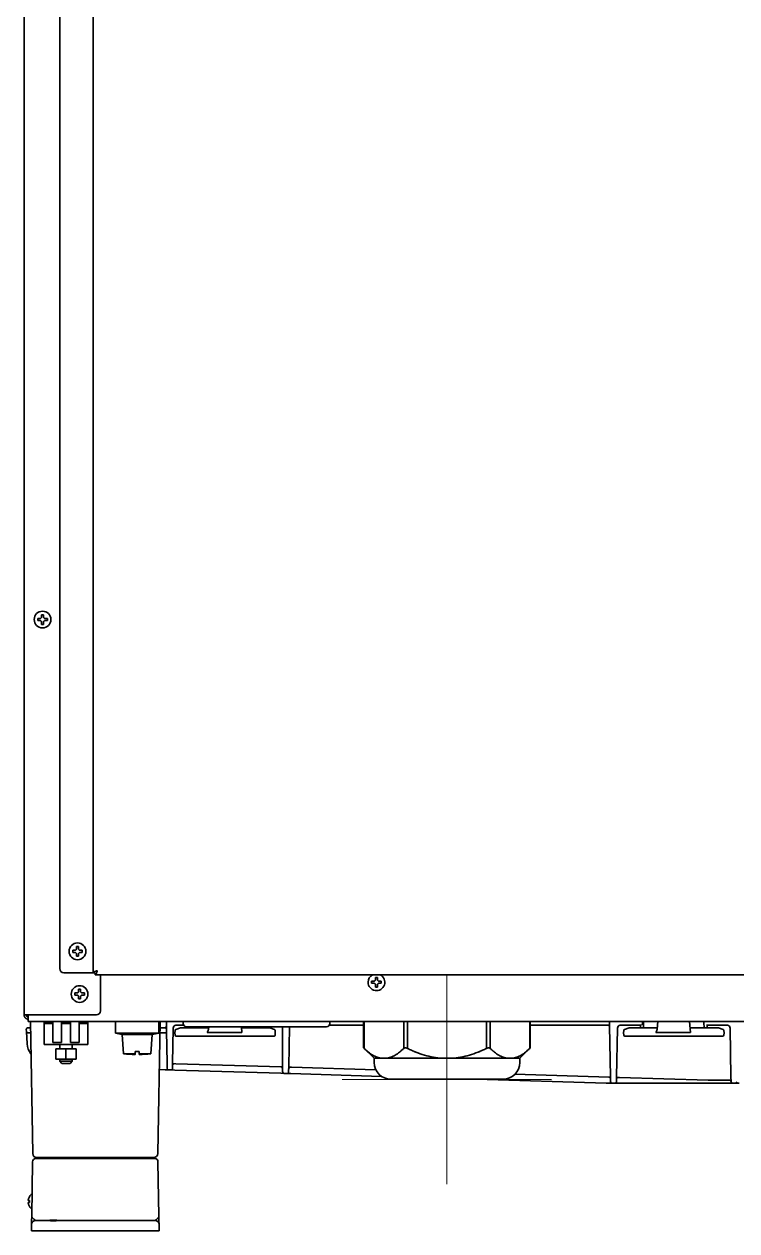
# Model space of a CAD drawing. Extents: x 5997 to 10491, y -672 to 3708.
# Drawn here: x 5999 to 6339, y 1271 to 1847 of the extents above; entities that cross this region are included whole.
import ezdxf

# ---------------------------------------------------------------- set-up
doc = ezdxf.new("R2010")
doc.units = 0
doc.header["$LTSCALE"] = 5
doc.layers.get('0').update_dxf_attribs({"linetype": 'CONTINUOUS', "lineweight": 0})
doc.layers.add('1', color=7, linetype='CONTINUOUS', true_color=0xffffff)

msp = doc.modelspace()

# ---------------------------------------------------------------- linework, layer by layer
at = {"color": 1}
for p, q in [((6200.57, 1393.16), (6200.57, 1293.16)), ((6150.57, 1343.16), (6250.57, 1343.16))]:
    msp.add_line(p, q, dxfattribs=at)
at = {"layer": '1', "color": 7, "linetype": 'Continuous', "lineweight": 35}
for p, q in [((5998.57, 1373.93), (5998.57, 2393.36)), ((6031.57, 2389.44), (6031.57, 1394.13)), ((6015.57, 1396.13), (6015.57, 2384.83)), ((6005.07, 1562.78), (6005.07, 1563.28)), ((6005.07, 1562.28), (6005.07, 1562.78)), ((6009.67, 1563.28), (6009.67, 1562.78)), ((6009.67, 1562.78), (6009.67, 1562.28)), ((6021.77, 1404.33), (6021.77, 1404.83)), ((6021.77, 1403.83), (6021.77, 1404.33)), ((6026.37, 1404.83), (6026.37, 1404.33)), ((6026.37, 1404.33), (6026.37, 1403.83)), ((6030.57, 1394.13), (6017.57, 1394.13)), ((6030.57, 1394.13), (6031.57, 1394.13)), ((6031.57, 1394.13), (6032.57, 1394.13)), ((6032.57, 1393.13), (6032.57, 1394.13)), ((6032.57, 1393.13), (6824.57, 1393.13)), ((6035.07, 1375.93), (6035.07, 1393.13)), ((6164.57, 1389.58), (6164.57, 1390.08)), ((6164.57, 1389.08), (6164.57, 1389.58)), ((6169.17, 1390.08), (6169.17, 1389.58)), ((6169.17, 1389.58), (6169.17, 1389.08)), ((6022.77, 1383.93), (6022.77, 1384.43)), ((6022.77, 1383.43), (6022.77, 1383.93)), ((6027.37, 1384.43), (6027.37, 1383.93)), ((6027.37, 1383.93), (6027.37, 1383.43)), ((5998.57, 1373.93), (6000.57, 1373.93)), ((6000.57, 1373.93), (6033.07, 1373.93)), ((6000.57, 1373.93), (6000.57, 1372.83)), ((6000.57, 1372.83), (6000.57, 1370.83)), ((5999.61, 1367.04), (5999.67, 1366.04)), ((5999.97, 1360.15), (5999.67, 1366.04)), ((6001.63, 1367.83), (6000.36, 1367.83)), ((6000.57, 1370.83), (6578.07, 1370.83)), ((6002.67, 1307.79), (6001.57, 1370.83)), ((6008.07, 1370.63), (6008.07, 1370.83)), ((6008.07, 1369.83), (6008.07, 1370.63)), ((6008.07, 1370.63), (6012.27, 1370.63)), ((6008.07, 1365.33), (6008.07, 1369.83)), ((6012.27, 1369.83), (6008.07, 1369.83)), ((6012.27, 1370.63), (6012.27, 1369.83)), ((6012.27, 1365.33), (6012.27, 1369.83)), ((6016.47, 1369.83), (6016.47, 1370.63)), ((6016.47, 1370.63), (6020.67, 1370.63)), ((6020.67, 1369.83), (6016.47, 1369.83)), ((6016.47, 1369.83), (6016.47, 1365.33)), ((6020.67, 1370.63), (6020.67, 1369.83)), ((6020.67, 1365.33), (6020.67, 1369.83)), ((6024.87, 1370.63), (6029.07, 1370.63)), ((6024.87, 1369.83), (6024.87, 1370.63)), ((6029.07, 1369.83), (6024.87, 1369.83)), ((6024.87, 1369.83), (6024.87, 1365.33)), ((6029.07, 1370.83), (6029.07, 1370.63)), ((6029.07, 1370.63), (6029.07, 1369.83)), ((6029.07, 1369.83), (6029.07, 1365.33)), ((6042.24, 1370.83), (6042.24, 1365.23)), ((6062.47, 1307.79), (6063.57, 1370.83)), ((6062.9, 1365.23), (6062.9, 1370.83)), ((6065.86, 1367.83), (6063.52, 1367.83)), ((6066.61, 1368.72), (6066.57, 1366.33)), ((6066.57, 1366.32), (6066.57, 1366.33)), ((6066.84, 1350.88), (6066.57, 1366.32)), ((6066.61, 1368.72), (6066.65, 1370.83)), ((6069.81, 1367.6), (6069.51, 1350.84)), ((6070.57, 1365.33), (6070.68, 1366.54)), ((6073.26, 1367.72), (6071.02, 1366.97)), ((6074.63, 1369.08), (6071.31, 1369.08)), ((6073.9, 1367.83), (6078.57, 1367.83)), ((6074.57, 1370.83), (6074.61, 1369.77)), ((6079.57, 1368.33), (6076.11, 1368.33)), ((6078.57, 1367.83), (6086.26, 1367.83)), ((6139.57, 1368.33), (6079.57, 1368.33)), ((6080.09, 1368.31), (6080.09, 1368.33)), ((6086.77, 1368.33), (6086.67, 1367.23)), ((6102.62, 1365.61), (6102.38, 1368.33)), ((6102.42, 1367.83), (6110.57, 1367.83)), ((6105.07, 1367.83), (6105.07, 1368.33)), ((6109.06, 1368.33), (6109.07, 1367.83)), ((6110.52, 1367.83), (6110.51, 1368.33)), ((6110.57, 1367.83), (6115.25, 1367.83)), ((6118.13, 1366.97), (6115.88, 1367.72)), ((6118.47, 1366.54), (6118.57, 1365.33)), ((6122.07, 1349.2), (6122.07, 1368.33)), ((6124.95, 1349.14), (6125.29, 1368.33)), ((6143.04, 1368.33), (6139.57, 1368.33)), ((6160.76, 1369.08), (6144.34, 1369.08)), ((6144.57, 1370.83), (6144.54, 1369.77)), ((6160.76, 1370.83), (6160.76, 1358.22)), ((6161.02, 1370.83), (6161.02, 1357.97)), ((6179.93, 1357.97), (6179.93, 1370.83)), ((6181.66, 1370.83), (6181.66, 1357.97)), ((6219.48, 1357.97), (6219.48, 1370.83)), ((6221.21, 1370.83), (6221.21, 1357.97)), ((6240.12, 1357.97), (6240.12, 1370.83)), ((6240.39, 1358.22), (6240.39, 1370.83)), ((6275.26, 1369.08), (6240.39, 1369.08)), ((6277.59, 1369.08), (6275.26, 1369.08)), ((6278.28, 1368.69), (6278.25, 1370.81)), ((6278.28, 1368.69), (6278.71, 1344.46)), ((6282.04, 1367.6), (6281.64, 1344.46)), ((6288.98, 1369.08), (6283.54, 1369.08)), ((6284.92, 1365.33), (6285.03, 1366.54)), ((6287.61, 1367.72), (6285.37, 1366.97)), ((6288.25, 1367.83), (6292.92, 1367.83)), ((6290.57, 1369.08), (6289.66, 1369.08)), ((6293.35, 1369.08), (6290.57, 1369.08)), ((6292.92, 1367.83), (6300.61, 1367.83)), ((6293.02, 1369.08), (6292.97, 1367.83)), ((6294.44, 1368.31), (6294.51, 1370.34)), ((6301.34, 1370.83), (6301.02, 1367.23)), ((6316.97, 1365.61), (6316.51, 1370.83)), ((6316.77, 1367.83), (6324.92, 1367.83)), ((6323.33, 1370.34), (6323.42, 1367.83)), ((6327.27, 1369.08), (6324.49, 1369.08)), ((6324.87, 1367.83), (6324.83, 1369.08)), ((6324.92, 1367.83), (6329.6, 1367.83)), ((6328.18, 1369.08), (6327.27, 1369.08)), ((6334.33, 1369.08), (6328.86, 1369.08)), ((6332.48, 1366.97), (6330.23, 1367.72)), ((6332.82, 1366.54), (6332.92, 1365.33)), ((6336.24, 1344.46), (6335.83, 1367.6)), ((6001.67, 1365.33), (6000.42, 1365.33)), ((6008.07, 1359.83), (6008.07, 1365.33)), ((6012.27, 1365.33), (6012.27, 1360.83)), ((6016.47, 1360.83), (6012.27, 1360.83)), ((6016.47, 1360.83), (6016.47, 1365.33)), ((6020.67, 1365.33), (6020.67, 1360.83)), ((6024.87, 1360.83), (6020.67, 1360.83)), ((6024.87, 1360.83), (6024.87, 1365.33)), ((6029.07, 1365.33), (6029.07, 1359.83)), ((6042.24, 1365.23), (6045.42, 1364.67)), ((6062.9, 1365.23), (6042.24, 1365.23)), ((6045.42, 1364.67), (6046.07, 1355.37)), ((6045.42, 1364.67), (6059.72, 1364.67)), ((6059.07, 1355.37), (6059.72, 1364.67)), ((6059.72, 1364.67), (6062.9, 1365.23)), ((6065.85, 1365.33), (6063.48, 1365.33)), ((6070.57, 1365.33), (6070.66, 1364.28)), ((6078.57, 1363.83), (6071.16, 1363.83)), ((6110.57, 1363.83), (6078.57, 1363.83)), ((6102.62, 1365.61), (6086.03, 1365.61)), ((6117.98, 1363.83), (6110.57, 1363.83)), ((6118.48, 1364.28), (6118.57, 1365.33)), ((6284.92, 1365.33), (6285.01, 1364.28)), ((6292.92, 1363.83), (6285.51, 1363.83)), ((6324.92, 1363.83), (6292.92, 1363.83)), ((6316.97, 1365.61), (6300.38, 1365.61)), ((6332.33, 1363.83), (6324.92, 1363.83)), ((6332.83, 1364.28), (6332.92, 1365.33)), ((6008.07, 1359.83), (6029.07, 1359.83)), ((6013.68, 1357.83), (6013.68, 1352.83)), ((6013.68, 1357.83), (6018.57, 1357.83)), ((6015.57, 1359.83), (6015.57, 1357.83)), ((6018.57, 1357.83), (6023.47, 1357.83)), ((6018.57, 1357.83), (6018.57, 1352.83)), ((6021.57, 1357.83), (6021.57, 1359.83)), ((6023.47, 1357.83), (6023.47, 1352.83)), ((6046.07, 1355.37), (6051.57, 1355.37)), ((6051.57, 1356.53), (6051.57, 1355.37)), ((6053.57, 1356.53), (6051.57, 1356.53)), ((6053.57, 1355.37), (6053.57, 1356.53)), ((6059.07, 1355.37), (6053.57, 1355.37)), ((6160.76, 1358.23), (6165.76, 1353.23)), ((6235.39, 1353.23), (6240.39, 1358.23)), ((6018.57, 1352.83), (6013.68, 1352.83)), ((6015.57, 1352.83), (6015.57, 1351.83)), ((6015.57, 1351.83), (6016.57, 1350.83)), ((6015.57, 1351.83), (6021.57, 1351.83)), ((6016.57, 1350.83), (6020.57, 1350.83)), ((6023.47, 1352.83), (6018.57, 1352.83)), ((6020.57, 1350.83), (6021.57, 1351.83)), ((6021.57, 1351.83), (6021.57, 1352.83)), ((6066.88, 1348.47), (6066.84, 1350.88)), ((6069.51, 1350.84), (6069.47, 1348.44)), ((6069.51, 1350.68), (6070.99, 1350.64)), ((6070.99, 1350.64), (6121.35, 1349.09)), ((6122.07, 1346.79), (6122.07, 1349.2)), ((6124.91, 1346.74), (6124.95, 1349.14)), ((6125.71, 1348.96), (6126.34, 1348.94)), ((6126.34, 1348.94), (6166.64, 1347.7)), ((6165.76, 1353.23), (6169.4, 1353.23)), ((6165.82, 1353.23), (6165.82, 1351.23)), ((6170.48, 1353.23), (6169.4, 1353.23)), ((6171.55, 1353.23), (6170.48, 1353.23)), ((6198.42, 1353.23), (6171.55, 1353.23)), ((6200.57, 1353.23), (6198.42, 1353.23)), ((6202.72, 1353.23), (6200.57, 1353.23)), ((6229.59, 1353.23), (6202.72, 1353.23)), ((6230.67, 1353.23), (6229.59, 1353.23)), ((6231.74, 1353.23), (6230.67, 1353.23)), ((6235.39, 1353.23), (6231.74, 1353.23)), ((6235.32, 1351.23), (6235.32, 1353.23)), ((6063.17, 1347.87), (6066, 1347.79)), ((6068.7, 1347.7), (6067.61, 1347.74)), ((6068.7, 1347.7), (6070.54, 1347.65)), ((6070.54, 1347.65), (6121.14, 1346.1)), ((6121.14, 1346.1), (6122.8, 1346.04)), ((6124.14, 1346), (6122.8, 1346.04)), ((6125.98, 1345.95), (6124.14, 1346)), ((6169.31, 1344.62), (6125.98, 1345.95)), ((6227.32, 1343.23), (6173.82, 1343.23)), ((6214.69, 1343.23), (6276.63, 1341.33)), ((6233.07, 1345.66), (6278.04, 1344.28)), ((6278.71, 1344.46), (6278.75, 1342.06)), ((6281.64, 1344.46), (6281.6, 1342.06)), ((6282.34, 1344.15), (6283.02, 1344.13)), ((6283.02, 1344.13), (6325.42, 1342.83)), ((6336.28, 1342.06), (6336.24, 1344.46)), ((6277.84, 1341.33), (6276.63, 1341.33)), ((6279.5, 1341.33), (6277.84, 1341.33)), ((6280.85, 1341.33), (6279.5, 1341.33)), ((6280.85, 1341.33), (6282.69, 1341.33)), ((6282.69, 1341.33), (6335.38, 1341.33)), ((6325.73, 1342.83), (6334.63, 1342.83)), ((6334.63, 1342.83), (6335.58, 1342.83)), ((6335.38, 1341.33), (6337.03, 1341.33)), ((6338.32, 1341.33), (6337.03, 1341.33)), ((6340.16, 1341.33), (6338.32, 1341.33)), ((6002.19, 1277.79), (6002.65, 1303.85)), ((6004.15, 1305.33), (6006.65, 1305.33)), ((6006.67, 1305.83), (6004.67, 1305.83)), ((6006.65, 1305.33), (6058.5, 1305.33)), ((6058.47, 1305.83), (6006.67, 1305.83)), ((6009.33, 1305.33), (6009.33, 1305.33)), ((6055.81, 1305.33), (6055.81, 1305.33)), ((6060.47, 1305.83), (6058.47, 1305.83)), ((6058.5, 1305.33), (6061, 1305.33)), ((6062.5, 1303.85), (6062.95, 1277.79)), ((6001.09, 1287.13), (6001.13, 1287.13)), ((6001.13, 1282.53), (6001.09, 1282.53)), ((6002.07, 1270.83), (6002.13, 1273.86)), ((6004.13, 1275.83), (6006.13, 1275.83)), ((6006.13, 1275.83), (6010, 1275.83)), ((6015.15, 1275.83), (6059.02, 1275.83)), ((6059.02, 1275.83), (6061.02, 1275.83)), ((6063.02, 1273.86), (6063.07, 1270.83)), ((6006.07, 1270.83), (6002.07, 1270.83)), ((6059.07, 1270.83), (6006.07, 1270.83)), ((6063.07, 1270.83), (6059.07, 1270.83))]:
    msp.add_line(p, q, dxfattribs=at)
for centre in [(6007.37, 1562.78), (6024.07, 1404.33), (6025.07, 1383.93)]:
    msp.add_circle(centre, 4, dxfattribs=at)
for centre, radius, start, end in [((6017.57, 1396.13), 2, 180, 270), ((6166.87, 1389.58), 4, 117.43874, 180), ((6166.87, 1389.58), 4, 180, 62.55565), ((6033.07, 1375.93), 2, 270, 0), ((6000.36, 1367.08), 0.75, 90, 183), ((6000.42, 1366.08), 0.75, 183, 270), ((6065.86, 1368.58), 0.75, 270, 359), ((6071.31, 1367.58), 1.5, 101.37985, 179), ((6071.18, 1366.5), 0.5, 108.43495, 175), ((6073.9, 1365.83), 2, 90, 108.43495), ((6076.11, 1369.83), 1.5, 182, 270), ((6079.59, 1368.33), 0.5, 270, 358), ((6086.26, 1368.33), 0.5, 270, 355), ((6115.25, 1365.83), 2, 71.56505, 90), ((6117.97, 1366.5), 0.5, 5, 71.56505), ((6143.04, 1369.83), 1.5, 270, 358), ((6277.59, 1368.38), 0.7, 1, 90), ((6283.54, 1367.58), 1.5, 101.37985, 179), ((6285.53, 1366.5), 0.5, 108.43495, 175), ((6288.25, 1365.83), 2, 90, 108.43495), ((6293.94, 1368.33), 0.5, 270, 358), ((6295.01, 1370.33), 0.5, 90, 178), ((6300.61, 1368.33), 0.5, 270, 355), ((6322.84, 1370.33), 0.5, 2, 90), ((6329.6, 1365.83), 2, 71.56505, 90), ((6332.32, 1366.5), 0.5, 5, 71.56505), ((6334.33, 1367.58), 1.5, 1, 78.62019), ((6007.96, 1360.57), 8, 183, 220.06879), ((6071.16, 1364.33), 0.5, 185, 270), ((6117.98, 1364.33), 0.5, 270, 355), ((6285.51, 1364.33), 0.5, 185, 270), ((6332.33, 1364.33), 0.5, 270, 355), ((6052.49, 1415.03), 60, 263.86251, 269.12635), ((6052.66, 1415.03), 60, 270.8721, 276.13749), ((6121.32, 1348.34), 0.75, 0, 88.24301), ((6125.69, 1348.21), 0.75, 88.24301, 179), ((6173.82, 1351.23), 8, 180, 270), ((6227.32, 1351.23), 8, 270, 0), ((6067.63, 1348.49), 0.75, 181, 268.24301), ((6068.72, 1348.45), 0.75, 268.24301, 359), ((6122.82, 1346.79), 0.75, 180, 268.24301), ((6124.16, 1346.75), 0.75, 268.24301, 359), ((6278.02, 1343.58), 0.7, 1, 88.24301), ((6282.32, 1343.45), 0.7, 88.24301, 179), ((6279.5, 1342.08), 0.75, 181, 270), ((6280.85, 1342.08), 0.75, 270, 359), ((6335.58, 1342.13), 0.7, 1, 90), ((6337.03, 1342.08), 0.75, 181, 270), ((6338.32, 1342.08), 0.75, 270, 359), ((6004.15, 1303.83), 1.5, 90, 179), ((6004.67, 1307.83), 2, 181, 270), ((6008.83, 1305.33), 0.5, 1, 90), ((6056.31, 1305.33), 0.5, 90, 179), ((6060.47, 1307.83), 2, 270, 359), ((6061, 1303.83), 1.5, 1, 90), ((6004.87, 1284.83), 3.78, 172.39595, 179.99653), ((6005.19, 1284.63), 4.8, 125.85008, 148.41865), ((6004.87, 1284.83), 3.78, 180.00345, 187.60407), ((6005.19, 1285.03), 4.8, 211.58373, 232.25318), ((6004.13, 1273.83), 2, 90, 179), ((6061.02, 1273.83), 2, 1, 90)]:
    msp.add_arc(centre, radius, start, end, dxfattribs=at)
for centre in [(6086.39, 1369.71), (6300.74, 1369.71)]:
    msp.add_ellipse(centre, major_axis=(0.36, 4.1), ratio=0.121482, start_param=3.152266, end_param=3.833542, dxfattribs=at)
at = {"layer": '1', "color": 51, "linetype": 'Continuous', "lineweight": 13}
msp.add_ellipse((6293.35, 1369.48), major_axis=(0, -0.4), ratio=0.994667, start_param=0, end_param=1.518436, dxfattribs=at)
at = {"layer": '1', "color": 7, "linetype": 'Continuous', "lineweight": 35}
for points, knots in [([(6005.07, 1563.28), (6005.28, 1563.28), (6005.49, 1563.28), (6005.81, 1563.28), (6005.92, 1563.28), (6006.14, 1563.28), (6006.26, 1563.28), (6006.37, 1563.28)], [0, 0, 0, 0, 0.5, 0.5, 0.75, 0.75, 1, 1, 1, 1]), ([(6007.87, 1565.08), (6007.87, 1564.87), (6007.87, 1564.66), (6007.87, 1564.34), (6007.87, 1564.23), (6007.87, 1564), (6007.87, 1563.89), (6007.87, 1563.78)], [0, 0, 0, 0, 0.5, 0.5, 0.75, 0.75, 1, 1, 1, 1]), ([(6009.67, 1562.28), (6009.47, 1562.28), (6009.26, 1562.28), (6008.94, 1562.28), (6008.83, 1562.28), (6008.6, 1562.28), (6008.49, 1562.28), (6008.37, 1562.28)], [0, 0, 0, 0, 0.5, 0.5, 0.75, 0.75, 1, 1, 1, 1]), ([(6006.87, 1560.48), (6006.87, 1560.68), (6006.87, 1560.89), (6006.87, 1561.21), (6006.87, 1561.32), (6006.87, 1561.55), (6006.87, 1561.66), (6006.87, 1561.78)], [0, 0, 0, 0, 0.5, 0.5, 0.75, 0.75, 1, 1, 1, 1]), ([(6024.57, 1406.63), (6024.57, 1406.42), (6024.57, 1406.21), (6024.57, 1405.89), (6024.57, 1405.78), (6024.57, 1405.55), (6024.57, 1405.44), (6024.57, 1405.33)], [0, 0, 0, 0, 0.5, 0.5, 0.75, 0.75, 1, 1, 1, 1]), ([(6021.77, 1404.83), (6021.98, 1404.83), (6022.19, 1404.83), (6022.51, 1404.83), (6022.62, 1404.83), (6022.84, 1404.83), (6022.96, 1404.83), (6023.07, 1404.83)], [0, 0, 0, 0, 0.5, 0.5, 0.75, 0.75, 1, 1, 1, 1]), ([(6023.57, 1402.03), (6023.57, 1402.23), (6023.57, 1402.44), (6023.57, 1402.76), (6023.57, 1402.87), (6023.57, 1403.1), (6023.57, 1403.21), (6023.57, 1403.33)], [0, 0, 0, 0, 0.5, 0.5, 0.75, 0.75, 1, 1, 1, 1]), ([(6026.37, 1403.83), (6026.17, 1403.83), (6025.96, 1403.83), (6025.64, 1403.83), (6025.53, 1403.83), (6025.3, 1403.83), (6025.19, 1403.83), (6025.07, 1403.83)], [0, 0, 0, 0, 0.5, 0.5, 0.75, 0.75, 1, 1, 1, 1]), ([(6164.57, 1390.08), (6164.78, 1390.08), (6164.99, 1390.08), (6165.31, 1390.08), (6165.42, 1390.08), (6165.64, 1390.08), (6165.76, 1390.08), (6165.87, 1390.08)], [0, 0, 0, 0, 0.5, 0.5, 0.75, 0.75, 1, 1, 1, 1]), ([(6167.37, 1391.88), (6167.37, 1391.67), (6167.37, 1391.46), (6167.37, 1391.14), (6167.37, 1391.03), (6167.37, 1390.8), (6167.37, 1390.69), (6167.37, 1390.58)], [0, 0, 0, 0, 0.5, 0.5, 0.75, 0.75, 1, 1, 1, 1]), ([(6169.17, 1389.08), (6168.97, 1389.08), (6168.76, 1389.08), (6168.44, 1389.08), (6168.33, 1389.08), (6168.1, 1389.08), (6167.99, 1389.08), (6167.87, 1389.08)], [0, 0, 0, 0, 0.5, 0.5, 0.75, 0.75, 1, 1, 1, 1]), ([(6022.77, 1384.43), (6022.98, 1384.43), (6023.19, 1384.43), (6023.51, 1384.43), (6023.62, 1384.43), (6023.84, 1384.43), (6023.96, 1384.43), (6024.07, 1384.43)], [0, 0, 0, 0, 0.5, 0.5, 0.75, 0.75, 1, 1, 1, 1]), ([(6025.57, 1386.23), (6025.57, 1386.02), (6025.57, 1385.81), (6025.57, 1385.49), (6025.57, 1385.38), (6025.57, 1385.15), (6025.57, 1385.04), (6025.57, 1384.93)], [0, 0, 0, 0, 0.5, 0.5, 0.75, 0.75, 1, 1, 1, 1]), ([(6027.37, 1383.43), (6027.17, 1383.43), (6026.96, 1383.43), (6026.64, 1383.43), (6026.53, 1383.43), (6026.3, 1383.43), (6026.19, 1383.43), (6026.07, 1383.43)], [0, 0, 0, 0, 0.5, 0.5, 0.75, 0.75, 1, 1, 1, 1]), ([(6166.37, 1387.28), (6166.37, 1387.48), (6166.37, 1387.69), (6166.37, 1388.01), (6166.37, 1388.12), (6166.37, 1388.35), (6166.37, 1388.46), (6166.37, 1388.58)], [0, 0, 0, 0, 0.5, 0.5, 0.75, 0.75, 1, 1, 1, 1]), ([(6024.57, 1381.63), (6024.57, 1381.83), (6024.57, 1382.04), (6024.57, 1382.36), (6024.57, 1382.47), (6024.57, 1382.7), (6024.57, 1382.81), (6024.57, 1382.93)], [0, 0, 0, 0, 0.5, 0.5, 0.75, 0.75, 1, 1, 1, 1]), ([(5999.57, 1373.93), (5999.57, 1373.86), (5999.58, 1373.8), (5999.6, 1373.7), (5999.61, 1373.67), (5999.63, 1373.6), (5999.64, 1373.57), (5999.7, 1373.42), (5999.77, 1373.31), (5999.96, 1373.13), (6000.07, 1373.05), (6000.22, 1372.99), (6000.25, 1372.98), (6000.31, 1372.96), (6000.35, 1372.95), (6000.44, 1372.93), (6000.51, 1372.93), (6000.57, 1372.93)], [0, 0, 0, 0, 0.125, 0.125, 0.1875, 0.1875, 0.25, 0.25, 0.5, 0.5, 0.75, 0.75, 0.8125, 0.8125, 0.875, 0.875, 1, 1, 1, 1]), ([(6066.56, 1365.93), (6066.56, 1365.92), (6066.54, 1365.86), (6066.49, 1365.75), (6066.39, 1365.61), (6066.27, 1365.5), (6066.15, 1365.42), (6066.05, 1365.37), (6065.95, 1365.34), (6065.89, 1365.33), (6065.86, 1365.33), (6065.85, 1365.33)], [0, 0, 0, 0, 0.036165, 0.217383, 0.389004, 0.540368, 0.673019, 0.789446, 0.891459, 0.982301, 1, 1, 1, 1]), ([(6065.86, 1367.83), (6065.89, 1367.83), (6065.91, 1367.82), (6065.96, 1367.81), (6065.98, 1367.81), (6066.05, 1367.79), (6066.1, 1367.76), (6066.17, 1367.73), (6066.19, 1367.71), (6066.23, 1367.68), (6066.25, 1367.67), (6066.31, 1367.62), (6066.35, 1367.59), (6066.41, 1367.52), (6066.44, 1367.48), (6066.48, 1367.42), (6066.49, 1367.41), (6066.52, 1367.37), (6066.53, 1367.35), (6066.55, 1367.29), (6066.57, 1367.25), (6066.58, 1367.17), (6066.59, 1367.13), (6066.59, 1367.09)], [0, 0, 0, 0, 0.0625, 0.0625, 0.125, 0.125, 0.25, 0.25, 0.3125, 0.3125, 0.375, 0.375, 0.5, 0.5, 0.625, 0.625, 0.6875, 0.6875, 0.75, 0.75, 0.875, 0.875, 1, 1, 1, 1]), ([(6071.31, 1369.08), (6071.26, 1369.08), (6071.21, 1369.07), (6071.11, 1369.06), (6071.06, 1369.06), (6071.01, 1369.05)], [0, 0, 0, 0, 0.5, 0.5, 1, 1, 1, 1]), ([(6074.84, 1369.08), (6074.83, 1369.08), (6074.82, 1369.08), (6074.75, 1369.08), (6074.69, 1369.08), (6074.63, 1369.08)], [0, 0, 0, 0, 0.175426, 0.175426, 1, 1, 1, 1]), ([(6086.67, 1367.23), (6086.67, 1367.17), (6086.65, 1367.11), (6086.63, 1367.02), (6086.62, 1366.99), (6086.59, 1366.93), (6086.58, 1366.9), (6086.56, 1366.84), (6086.54, 1366.82), (6086.52, 1366.76), (6086.5, 1366.73), (6086.48, 1366.67), (6086.47, 1366.65), (6086.44, 1366.59), (6086.43, 1366.56), (6086.43, 1366.53)], [0, 0, 0, 0, 0.25, 0.25, 0.375, 0.375, 0.5, 0.5, 0.625, 0.625, 0.75, 0.75, 0.875, 0.875, 1, 1, 1, 1]), ([(6125.48, 1368.34), (6125.48, 1368.33), (6125.47, 1368.32), (6125.45, 1368.29), (6125.44, 1368.25), (6125.42, 1368.22), (6125.4, 1368.19), (6125.39, 1368.15), (6125.38, 1368.12), (6125.36, 1368.08), (6125.35, 1368.05), (6125.34, 1368.01), (6125.33, 1367.97), (6125.32, 1367.94), (6125.31, 1367.9), (6125.3, 1367.86), (6125.3, 1367.83), (6125.29, 1367.79), (6125.29, 1367.75), (6125.28, 1367.71), (6125.28, 1367.68), (6125.28, 1367.64), (6125.28, 1367.61), (6125.28, 1367.6)], [0, 0, 0, 0, 0.028793, 0.077353, 0.125914, 0.174474, 0.223034, 0.271595, 0.320155, 0.368715, 0.417276, 0.465836, 0.514396, 0.562957, 0.611517, 0.660077, 0.708638, 0.757198, 0.805759, 0.854319, 0.902879, 0.95144, 1, 1, 1, 1]), ([(6283.54, 1369.08), (6283.49, 1369.08), (6283.44, 1369.07), (6283.34, 1369.06), (6283.29, 1369.06), (6283.25, 1369.05)], [0, 0, 0, 0, 0.5, 0.5, 1, 1, 1, 1]), ([(6289.66, 1369.08), (6289.61, 1369.08), (6289.55, 1369.08), (6289.44, 1369.08), (6289.39, 1369.08), (6289.3, 1369.08), (6289.27, 1369.08), (6289.21, 1369.08), (6289.19, 1369.08), (6289.1, 1369.08), (6289.04, 1369.08), (6288.98, 1369.08)], [0, 0, 0, 0, 0.25, 0.25, 0.5, 0.5, 0.625, 0.625, 0.75, 0.75, 1, 1, 1, 1]), ([(6301.02, 1367.23), (6301.02, 1367.17), (6301, 1367.11), (6300.98, 1367.02), (6300.97, 1366.99), (6300.94, 1366.93), (6300.93, 1366.9), (6300.91, 1366.84), (6300.89, 1366.82), (6300.87, 1366.76), (6300.85, 1366.73), (6300.83, 1366.67), (6300.82, 1366.65), (6300.79, 1366.59), (6300.78, 1366.56), (6300.78, 1366.53)], [0, 0, 0, 0, 0.25, 0.25, 0.375, 0.375, 0.5, 0.5, 0.625, 0.625, 0.75, 0.75, 0.875, 0.875, 1, 1, 1, 1]), ([(6328.86, 1369.08), (6328.81, 1369.08), (6328.75, 1369.08), (6328.63, 1369.08), (6328.57, 1369.08), (6328.46, 1369.08), (6328.4, 1369.08), (6328.32, 1369.08), (6328.29, 1369.08), (6328.24, 1369.08), (6328.21, 1369.08), (6328.18, 1369.08)], [0, 0, 0, 0, 0.25, 0.25, 0.5, 0.5, 0.75, 0.75, 0.875, 0.875, 1, 1, 1, 1]), ([(6334.63, 1369.05), (6334.58, 1369.06), (6334.53, 1369.06), (6334.43, 1369.07), (6334.38, 1369.08), (6334.33, 1369.08)], [0, 0, 0, 0, 0.5, 0.5, 1, 1, 1, 1]), ([(6051.57, 1355.37), (6051.57, 1355.34), (6051.57, 1355.29), (6051.57, 1355.23), (6051.57, 1355.18), (6051.57, 1355.14), (6051.57, 1355.11), (6051.57, 1355.09), (6051.57, 1355.07), (6051.57, 1355.06), (6051.57, 1355.05), (6051.57, 1355.04), (6051.57, 1355.04), (6051.57, 1355.03), (6051.57, 1355.03), (6051.57, 1355.03), (6051.57, 1355.03), (6051.57, 1355.03)], [0, 0, 0, 0, 0.070796, 0.141593, 0.212389, 0.283186, 0.353982, 0.424778, 0.495575, 0.566371, 0.637168, 0.707964, 0.77876, 0.849557, 0.920353, 0.99115, 1, 1, 1, 1]), ([(6053.57, 1355.03), (6053.57, 1355.03), (6053.57, 1355.03), (6053.57, 1355.03), (6053.57, 1355.03), (6053.57, 1355.04), (6053.57, 1355.04), (6053.57, 1355.05), (6053.57, 1355.06), (6053.57, 1355.07), (6053.57, 1355.09), (6053.57, 1355.11), (6053.57, 1355.14), (6053.57, 1355.18), (6053.57, 1355.23), (6053.57, 1355.29), (6053.57, 1355.34), (6053.57, 1355.37)], [0, 0, 0, 0, 0.009524, 0.080272, 0.151021, 0.221769, 0.292517, 0.363265, 0.434014, 0.504762, 0.57551, 0.646259, 0.717007, 0.787755, 0.858503, 0.929252, 1, 1, 1, 1]), ([(6161.02, 1357.97), (6160.98, 1358.01), (6160.95, 1358.05), (6160.88, 1358.11), (6160.85, 1358.14), (6160.8, 1358.18), (6160.79, 1358.2), (6160.76, 1358.22), (6160.76, 1358.23), (6160.76, 1358.23)], [0, 0, 0, 0, 0.254109, 0.254109, 0.508219, 0.508219, 0.762328, 0.762328, 1, 1, 1, 1]), ([(6169.4, 1353.23), (6168.67, 1353.32), (6167.94, 1353.5), (6166.51, 1354.03), (6165.81, 1354.37), (6164.41, 1355.19), (6163.72, 1355.67), (6162.96, 1356.28), (6162.87, 1356.34), (6162.7, 1356.48), (6162.45, 1356.69), (6162.19, 1356.91), (6161.69, 1357.35), (6161.36, 1357.65), (6161.02, 1357.97)], [0, 0, 0, 0, 0.25, 0.25, 0.5, 0.5, 0.75, 0.75, 0.78125, 0.78125, 0.8125, 0.875, 0.875, 1, 1, 1, 1]), ([(6171.55, 1353.23), (6172.29, 1353.32), (6173.01, 1353.5), (6174.44, 1354.03), (6175.15, 1354.37), (6176.54, 1355.19), (6177.23, 1355.67), (6178, 1356.28), (6178.09, 1356.34), (6178.26, 1356.48), (6178.51, 1356.69), (6178.76, 1356.91), (6179.27, 1357.35), (6179.6, 1357.65), (6179.93, 1357.97)], [0, 0, 0, 0, 0.25, 0.25, 0.5, 0.5, 0.75, 0.75, 0.78125, 0.78125, 0.8125, 0.875, 0.875, 1, 1, 1, 1]), ([(6181.66, 1357.97), (6181.58, 1358.01), (6181.5, 1358.05), (6181.33, 1358.11), (6181.25, 1358.14), (6181.08, 1358.18), (6180.99, 1358.2), (6180.83, 1358.22), (6180.75, 1358.23), (6180.65, 1358.23), (6180.63, 1358.23), (6180.59, 1358.22), (6180.53, 1358.22), (6180.44, 1358.21), (6180.37, 1358.2), (6180.32, 1358.18), (6180.31, 1358.18), (6180.27, 1358.17), (6180.26, 1358.16), (6180.18, 1358.14), (6180.12, 1358.11), (6180.05, 1358.06), (6180.02, 1358.05), (6179.98, 1358.01), (6179.95, 1357.99), (6179.93, 1357.97)], [0, 0, 0, 0, 0.125, 0.125, 0.25, 0.25, 0.375, 0.375, 0.5, 0.5, 0.53125, 0.53125, 0.5625, 0.625, 0.6875, 0.6875, 0.71875, 0.71875, 0.75, 0.75, 0.875, 0.875, 0.9375, 0.9375, 1, 1, 1, 1]), ([(6198.42, 1353.23), (6196.95, 1353.32), (6195.5, 1353.5), (6192.64, 1354.03), (6191.23, 1354.37), (6188.44, 1355.19), (6187.06, 1355.67), (6185.53, 1356.28), (6185.36, 1356.34), (6185.02, 1356.48), (6184.51, 1356.69), (6184, 1356.91), (6182.99, 1357.35), (6182.33, 1357.65), (6181.66, 1357.97)], [0, 0, 0, 0, 0.25, 0.25, 0.5, 0.5, 0.75, 0.75, 0.78125, 0.78125, 0.8125, 0.875, 0.875, 1, 1, 1, 1]), ([(6202.72, 1353.23), (6204.19, 1353.32), (6205.64, 1353.5), (6208.5, 1354.03), (6209.91, 1354.37), (6212.7, 1355.19), (6214.08, 1355.67), (6215.62, 1356.28), (6215.79, 1356.34), (6216.13, 1356.48), (6216.64, 1356.69), (6217.14, 1356.91), (6218.15, 1357.35), (6218.82, 1357.65), (6219.48, 1357.97)], [0, 0, 0, 0, 0.25, 0.25, 0.5, 0.5, 0.75, 0.75, 0.78125, 0.78125, 0.8125, 0.875, 0.875, 1, 1, 1, 1]), ([(6221.21, 1357.97), (6221.17, 1358.01), (6221.13, 1358.05), (6221.02, 1358.11), (6220.97, 1358.14), (6220.84, 1358.18), (6220.78, 1358.2), (6220.64, 1358.22), (6220.56, 1358.23), (6220.46, 1358.23), (6220.44, 1358.23), (6220.4, 1358.22), (6220.34, 1358.22), (6220.24, 1358.21), (6220.16, 1358.2), (6220.09, 1358.18), (6220.07, 1358.18), (6220.03, 1358.17), (6220.01, 1358.16), (6219.9, 1358.14), (6219.82, 1358.11), (6219.69, 1358.06), (6219.65, 1358.04), (6219.56, 1358.01), (6219.52, 1357.99), (6219.48, 1357.97)], [0, 0, 0, 0, 0.125, 0.125, 0.25, 0.25, 0.375, 0.375, 0.5, 0.5, 0.53125, 0.53125, 0.5625, 0.625, 0.6875, 0.6875, 0.71875, 0.71875, 0.75, 0.75, 0.875, 0.875, 0.9375, 0.9375, 1, 1, 1, 1]), ([(6221.21, 1357.97), (6221.55, 1357.65), (6222.21, 1357.04), (6222.89, 1356.48), (6223.91, 1355.68), (6224.59, 1355.2), (6225.98, 1354.38), (6226.69, 1354.03), (6228.12, 1353.5), (6228.85, 1353.32), (6229.59, 1353.23)], [0, 0, 0, 0, 0.125, 0.25, 0.25, 0.5, 0.5, 0.75, 0.75, 1, 1, 1, 1]), ([(6240.12, 1357.97), (6239.79, 1357.65), (6239.12, 1357.04), (6238.45, 1356.48), (6237.43, 1355.68), (6236.74, 1355.2), (6235.35, 1354.38), (6234.65, 1354.03), (6233.21, 1353.5), (6232.48, 1353.32), (6231.74, 1353.23)], [0, 0, 0, 0, 0.125, 0.25, 0.25, 0.5, 0.5, 0.75, 0.75, 1, 1, 1, 1]), ([(6240.39, 1358.23), (6240.39, 1358.23), (6240.39, 1358.23), (6240.39, 1358.22), (6240.38, 1358.22), (6240.37, 1358.21), (6240.36, 1358.2), (6240.34, 1358.18), (6240.34, 1358.18), (6240.33, 1358.17), (6240.32, 1358.16), (6240.29, 1358.14), (6240.27, 1358.11), (6240.22, 1358.06), (6240.2, 1358.04), (6240.16, 1358.01), (6240.14, 1357.99), (6240.12, 1357.97)], [0, 0, 0, 0, 0.059102, 0.059102, 0.121828, 0.247281, 0.372734, 0.372734, 0.435461, 0.435461, 0.498187, 0.498187, 0.749094, 0.749094, 0.874547, 0.874547, 1, 1, 1, 1]), ([(6070.27, 1350.66), (6070.27, 1350.66), (6070.26, 1350.66), (6070.24, 1350.66), (6070.23, 1350.66), (6070.22, 1350.66), (6070.21, 1350.66), (6070.19, 1350.66), (6070.18, 1350.65), (6070.17, 1350.65), (6070.15, 1350.65), (6070.14, 1350.65), (6070.13, 1350.65), (6070.12, 1350.65), (6070.1, 1350.64), (6070.09, 1350.64), (6070.08, 1350.64), (6070.06, 1350.64), (6070.05, 1350.63), (6070.04, 1350.63), (6070.03, 1350.63), (6070.02, 1350.62), (6070, 1350.62), (6069.99, 1350.61), (6069.98, 1350.61), (6069.97, 1350.6), (6069.95, 1350.6), (6069.94, 1350.59), (6069.93, 1350.59), (6069.92, 1350.58), (6069.91, 1350.58), (6069.9, 1350.57), (6069.89, 1350.56), (6069.87, 1350.56), (6069.86, 1350.55), (6069.85, 1350.55), (6069.84, 1350.54), (6069.83, 1350.53), (6069.82, 1350.52), (6069.81, 1350.52), (6069.8, 1350.51), (6069.79, 1350.5), (6069.78, 1350.49), (6069.77, 1350.49), (6069.76, 1350.48), (6069.75, 1350.47), (6069.74, 1350.46), (6069.73, 1350.45), (6069.71, 1350.43), (6069.69, 1350.41), (6069.67, 1350.39), (6069.66, 1350.37), (6069.64, 1350.35), (6069.62, 1350.33), (6069.61, 1350.3), (6069.6, 1350.28), (6069.58, 1350.26), (6069.57, 1350.23), (6069.56, 1350.21), (6069.55, 1350.18), (6069.54, 1350.16), (6069.53, 1350.13), (6069.52, 1350.11), (6069.52, 1350.08), (6069.51, 1350.06), (6069.51, 1350.03), (6069.5, 1350), (6069.5, 1349.97), (6069.5, 1349.95), (6069.5, 1349.93), (6069.5, 1349.92)], [0, 0, 0, 0, 0.01087, 0.02174, 0.032609, 0.043479, 0.054349, 0.065219, 0.076089, 0.086958, 0.097828, 0.108698, 0.119568, 0.130438, 0.141307, 0.152177, 0.163047, 0.173917, 0.184786, 0.195656, 0.206526, 0.217396, 0.228266, 0.239135, 0.250005, 0.260875, 0.271745, 0.282615, 0.293484, 0.304354, 0.315224, 0.326094, 0.336964, 0.347833, 0.358703, 0.369573, 0.380443, 0.391313, 0.402182, 0.413052, 0.423922, 0.434792, 0.445662, 0.456531, 0.467401, 0.478271, 0.489141, 0.50001, 0.522737, 0.545464, 0.568191, 0.590918, 0.613644, 0.636371, 0.659098, 0.681825, 0.704552, 0.727278, 0.750005, 0.772732, 0.795459, 0.818186, 0.840912, 0.863639, 0.886366, 0.909093, 0.93182, 0.954546, 0.977273, 1, 1, 1, 1]), ([(6066, 1347.79), (6066.04, 1347.79), (6066.09, 1347.78), (6066.18, 1347.78), (6066.22, 1347.78), (6066.35, 1347.78), (6066.43, 1347.77), (6066.56, 1347.77), (6066.6, 1347.77), (6066.66, 1347.77), (6066.68, 1347.77), (6066.72, 1347.77), (6066.73, 1347.76), (6066.83, 1347.76), (6066.9, 1347.76), (6066.98, 1347.76), (6067, 1347.76), (6067.03, 1347.76), (6067.08, 1347.75), (6067.15, 1347.75), (6067.2, 1347.75), (6067.24, 1347.75), (6067.25, 1347.75), (6067.27, 1347.75), (6067.28, 1347.75), (6067.33, 1347.75), (6067.36, 1347.75), (6067.4, 1347.74), (6067.41, 1347.74), (6067.42, 1347.74), (6067.42, 1347.74), (6067.43, 1347.74), (6067.43, 1347.74), (6067.43, 1347.74)], [0, 0, 0, 0, 0.0625, 0.0625, 0.125, 0.125, 0.25, 0.25, 0.3125, 0.3125, 0.34375, 0.34375, 0.375, 0.375, 0.5, 0.5, 0.53125, 0.53125, 0.5625, 0.625, 0.6875, 0.6875, 0.71875, 0.71875, 0.75, 0.75, 0.875, 0.875, 0.9375, 0.9375, 0.96875, 0.96875, 1, 1, 1, 1]), ([(6001.13, 1287.13), (6001, 1286.92), (6000.9, 1286.71), (6000.76, 1286.39), (6000.72, 1286.28), (6000.64, 1286.05), (6000.61, 1285.94), (6000.58, 1285.83)], [0, 0, 0, 0, 0.5, 0.5, 0.75, 0.75, 1, 1, 1, 1]), ([(6001.13, 1284.33), (6001, 1284.33), (6000.9, 1284.33), (6000.76, 1284.33), (6000.72, 1284.33), (6000.64, 1284.33), (6000.61, 1284.33), (6000.58, 1284.33)], [0, 0, 0, 0, 0.5, 0.5, 0.75, 0.75, 1, 1, 1, 1]), ([(6002.13, 1273.86), (6002.13, 1273.86), (6002.13, 1273.86), (6002.13, 1273.87), (6002.13, 1273.88), (6002.13, 1273.9), (6002.13, 1273.92), (6002.13, 1273.98), (6002.13, 1274.01), (6002.13, 1274.07), (6002.13, 1274.11), (6002.13, 1274.14), (6002.13, 1274.17), (6002.13, 1274.18), (6002.13, 1274.25), (6002.13, 1274.31), (6002.14, 1274.44), (6002.14, 1274.51), (6002.14, 1274.74), (6002.14, 1274.9), (6002.15, 1275.14), (6002.15, 1275.18), (6002.15, 1275.28), (6002.15, 1275.43), (6002.16, 1275.58), (6002.16, 1275.9), (6002.17, 1276.12), (6002.17, 1276.41), (6002.17, 1276.47), (6002.17, 1276.59), (6002.18, 1276.76), (6002.18, 1276.94), (6002.18, 1277.18), (6002.19, 1277.3), (6002.19, 1277.49), (6002.19, 1277.58), (6002.19, 1277.68), (6002.19, 1277.73), (6002.19, 1277.76), (6002.19, 1277.78), (6002.19, 1277.79)], [0, 0, 0, 0, 0.028189, 0.028189, 0.059538, 0.059538, 0.122235, 0.122235, 0.184933, 0.184933, 0.216281, 0.231956, 0.231956, 0.24763, 0.24763, 0.310328, 0.310328, 0.373025, 0.373025, 0.49842, 0.49842, 0.529769, 0.529769, 0.561118, 0.623815, 0.623815, 0.74921, 0.74921, 0.780559, 0.780559, 0.811908, 0.874605, 0.874605, 0.937303, 0.937303, 0.968651, 0.984326, 0.992163, 0.992163, 1, 1, 1, 1]), ([(6004.13, 1275.83), (6004.09, 1275.83), (6004.05, 1275.83), (6003.97, 1275.87), (6003.92, 1275.89), (6003.85, 1275.93), (6003.83, 1275.94), (6003.78, 1275.98), (6003.76, 1275.99), (6003.68, 1276.05), (6003.63, 1276.09), (6003.52, 1276.17), (6003.47, 1276.22), (6003.35, 1276.31), (6003.3, 1276.36), (6003.19, 1276.45), (6003.13, 1276.5), (6003.02, 1276.6), (6002.97, 1276.64), (6002.86, 1276.74), (6002.81, 1276.79), (6002.71, 1276.88), (6002.66, 1276.93), (6002.53, 1277.07), (6002.45, 1277.16), (6002.36, 1277.3), (6002.33, 1277.34), (6002.29, 1277.41), (6002.28, 1277.43), (6002.26, 1277.48), (6002.25, 1277.5), (6002.23, 1277.57), (6002.21, 1277.64), (6002.2, 1277.71), (6002.2, 1277.75), (6002.19, 1277.77), (6002.19, 1277.78), (6002.19, 1277.79)], [0, 0, 0, 0, 0.0625, 0.0625, 0.125, 0.125, 0.15625, 0.15625, 0.1875, 0.1875, 0.25, 0.25, 0.3125, 0.3125, 0.375, 0.375, 0.4375, 0.4375, 0.5, 0.5, 0.5625, 0.5625, 0.625, 0.625, 0.75, 0.75, 0.8125, 0.8125, 0.84375, 0.84375, 0.875, 0.875, 0.9375, 0.96875, 0.984375, 0.984375, 1, 1, 1, 1]), ([(6015.2, 1275.83), (6015.1, 1275.83), (6015, 1275.83), (6014.79, 1275.84), (6014.69, 1275.84), (6014.47, 1275.85), (6014.36, 1275.86), (6014.2, 1275.87), (6014.15, 1275.87), (6014.04, 1275.88), (6013.98, 1275.88), (6013.82, 1275.89), (6013.59, 1275.9), (6013.26, 1275.92), (6012.92, 1275.93), (6012.69, 1275.93), (6012.46, 1275.93), (6012.35, 1275.93), (6012.12, 1275.92), (6012.01, 1275.92), (6011.78, 1275.91), (6011.67, 1275.91), (6011.44, 1275.9), (6011.33, 1275.89), (6011.16, 1275.88), (6011.11, 1275.88), (6011, 1275.87), (6010.94, 1275.87), (6010.78, 1275.86), (6010.67, 1275.85), (6010.46, 1275.84), (6010.36, 1275.84), (6010.15, 1275.83), (6010.05, 1275.83), (6009.94, 1275.83)], [0, 0, 0, 0, 0.0625, 0.0625, 0.125, 0.125, 0.1875, 0.1875, 0.21875, 0.21875, 0.25, 0.25, 0.3125, 0.375, 0.4375, 0.5, 0.5, 0.5625, 0.5625, 0.625, 0.625, 0.6875, 0.6875, 0.75, 0.75, 0.78125, 0.78125, 0.8125, 0.8125, 0.875, 0.875, 0.9375, 0.9375, 1, 1, 1, 1]), ([(6015.15, 1275.83), (6015.06, 1275.83), (6014.97, 1275.82), (6014.82, 1275.81), (6014.77, 1275.81), (6014.68, 1275.79), (6014.63, 1275.79), (6014.48, 1275.77), (6014.37, 1275.75), (6014.17, 1275.72), (6014.06, 1275.7), (6013.85, 1275.67), (6013.74, 1275.65), (6013.51, 1275.62), (6013.4, 1275.6), (6013.26, 1275.59), (6013.23, 1275.59), (6013.17, 1275.58), (6013.08, 1275.57), (6012.99, 1275.57), (6012.82, 1275.55), (6012.7, 1275.55), (6012.46, 1275.55), (6012.34, 1275.55), (6012.11, 1275.57), (6011.99, 1275.58), (6011.82, 1275.6), (6011.73, 1275.61), (6011.65, 1275.62), (6011.59, 1275.62), (6011.56, 1275.63), (6011.42, 1275.65), (6011.31, 1275.67), (6011.14, 1275.69), (6011.09, 1275.7), (6010.98, 1275.72), (6010.93, 1275.73), (6010.77, 1275.75), (6010.67, 1275.77), (6010.52, 1275.79), (6010.47, 1275.79), (6010.37, 1275.81), (6010.32, 1275.81), (6010.18, 1275.82), (6010.09, 1275.83), (6010, 1275.83)], [0, 0, 0, 0, 0.0625, 0.0625, 0.09375, 0.09375, 0.125, 0.125, 0.1875, 0.1875, 0.25, 0.25, 0.3125, 0.3125, 0.375, 0.375, 0.390625, 0.390625, 0.40625, 0.4375, 0.4375, 0.5, 0.5, 0.5625, 0.5625, 0.625, 0.625, 0.65625, 0.671875, 0.671875, 0.6875, 0.6875, 0.75, 0.75, 0.78125, 0.78125, 0.8125, 0.8125, 0.875, 0.875, 0.90625, 0.90625, 0.9375, 0.9375, 1, 1, 1, 1]), ([(6062.95, 1277.79), (6062.95, 1277.75), (6062.95, 1277.7), (6062.93, 1277.61), (6062.92, 1277.57), (6062.89, 1277.5), (6062.89, 1277.48), (6062.86, 1277.43), (6062.85, 1277.41), (6062.82, 1277.34), (6062.79, 1277.3), (6062.69, 1277.16), (6062.61, 1277.07), (6062.48, 1276.93), (6062.43, 1276.88), (6062.33, 1276.79), (6062.28, 1276.74), (6062.18, 1276.64), (6062.12, 1276.59), (6062.01, 1276.5), (6061.96, 1276.45), (6061.85, 1276.35), (6061.79, 1276.31), (6061.68, 1276.22), (6061.62, 1276.17), (6061.52, 1276.09), (6061.47, 1276.05), (6061.39, 1275.99), (6061.36, 1275.98), (6061.32, 1275.94), (6061.29, 1275.93), (6061.22, 1275.89), (6061.18, 1275.87), (6061.1, 1275.83), (6061.06, 1275.83), (6061.02, 1275.83)], [0, 0, 0, 0, 0.0625, 0.0625, 0.125, 0.125, 0.15625, 0.15625, 0.1875, 0.1875, 0.25, 0.25, 0.375, 0.375, 0.4375, 0.4375, 0.5, 0.5, 0.5625, 0.5625, 0.625, 0.625, 0.6875, 0.6875, 0.75, 0.75, 0.8125, 0.8125, 0.84375, 0.84375, 0.875, 0.875, 0.9375, 0.9375, 1, 1, 1, 1]), ([(6062.95, 1277.79), (6062.95, 1277.78), (6062.95, 1277.76), (6062.95, 1277.73), (6062.95, 1277.68), (6062.96, 1277.58), (6062.96, 1277.36), (6062.96, 1277.18), (6062.97, 1276.82), (6062.97, 1276.59), (6062.98, 1275.9), (6062.99, 1275.47), (6063, 1275.08), (6063, 1275.05), (6063, 1275.01), (6063, 1274.98), (6063, 1274.92), (6063, 1274.79), (6063.01, 1274.66), (6063.01, 1274.44), (6063.01, 1274.31), (6063.01, 1274.18), (6063.01, 1274.17), (6063.01, 1274.14), (6063.02, 1274.11), (6063.02, 1274.07), (6063.02, 1274.01), (6063.02, 1273.98), (6063.02, 1273.92), (6063.02, 1273.9), (6063.02, 1273.87), (6063.02, 1273.86), (6063.02, 1273.86)], [0, 0, 0, 0, 0.007828, 0.007828, 0.015656, 0.031311, 0.062622, 0.125245, 0.125245, 0.25049, 0.25049, 0.500979, 0.500979, 0.516635, 0.516635, 0.53229, 0.53229, 0.563602, 0.626224, 0.626224, 0.751469, 0.751469, 0.767124, 0.767124, 0.78278, 0.814091, 0.814091, 0.876714, 0.876714, 0.939336, 0.939336, 1, 1, 1, 1])]:
    msp.add_open_spline(points, degree=3, knots=knots, dxfattribs=at)
for points in [[(6006.37, 1562.28), (6006.32, 1562.28), (6006.21, 1562.28), (6006.05, 1562.28), (6005.89, 1562.28), (6005.73, 1562.28), (6005.58, 1562.28), (6005.43, 1562.28), (6005.26, 1562.28), (6005.14, 1562.28), (6005.07, 1562.28)], [(6006.37, 1563.28), (6006.4, 1563.3), (6006.44, 1563.35), (6006.52, 1563.42), (6006.59, 1563.49), (6006.66, 1563.56), (6006.73, 1563.63), (6006.8, 1563.7), (6006.85, 1563.75), (6006.87, 1563.78)], [(6006.87, 1561.78), (6006.85, 1561.8), (6006.8, 1561.85), (6006.72, 1561.93), (6006.65, 1562), (6006.58, 1562.07), (6006.51, 1562.14), (6006.44, 1562.21), (6006.4, 1562.25), (6006.37, 1562.28)], [(6006.87, 1563.78), (6006.87, 1563.83), (6006.87, 1563.94), (6006.87, 1564.1), (6006.87, 1564.26), (6006.87, 1564.41), (6006.87, 1564.57), (6006.87, 1564.72), (6006.87, 1564.89), (6006.87, 1565.01), (6006.87, 1565.08)], [(6006.87, 1565.08), (6007.04, 1565.08), (6007.37, 1565.08), (6007.71, 1565.08), (6007.87, 1565.08)], [(6007.87, 1563.78), (6007.9, 1563.75), (6007.95, 1563.7), (6008.02, 1563.63), (6008.1, 1563.55), (6008.17, 1563.48), (6008.23, 1563.41), (6008.3, 1563.35), (6008.35, 1563.3), (6008.37, 1563.28)], [(6008.37, 1562.28), (6008.35, 1562.25), (6008.3, 1562.2), (6008.23, 1562.13), (6008.16, 1562.06), (6008.09, 1561.99), (6008.02, 1561.92), (6007.94, 1561.85), (6007.9, 1561.8), (6007.87, 1561.78)], [(6008.37, 1563.28), (6008.43, 1563.28), (6008.54, 1563.28), (6008.7, 1563.28), (6008.86, 1563.28), (6009.01, 1563.28), (6009.16, 1563.28), (6009.32, 1563.28), (6009.49, 1563.28), (6009.61, 1563.28), (6009.67, 1563.28)], [(6007.87, 1560.48), (6007.71, 1560.48), (6007.37, 1560.48), (6007.04, 1560.48), (6006.87, 1560.48)], [(6007.87, 1561.78), (6007.87, 1561.72), (6007.87, 1561.61), (6007.87, 1561.45), (6007.87, 1561.29), (6007.87, 1561.14), (6007.87, 1560.99), (6007.87, 1560.83), (6007.87, 1560.66), (6007.87, 1560.54), (6007.87, 1560.48)], [(6023.57, 1405.33), (6023.57, 1405.38), (6023.57, 1405.49), (6023.57, 1405.65), (6023.57, 1405.81), (6023.57, 1405.96), (6023.57, 1406.12), (6023.57, 1406.27), (6023.57, 1406.44), (6023.57, 1406.56), (6023.57, 1406.63)], [(6023.57, 1406.63), (6023.74, 1406.63), (6024.07, 1406.63), (6024.41, 1406.63), (6024.57, 1406.63)], [(6023.07, 1403.83), (6023.02, 1403.83), (6022.91, 1403.83), (6022.75, 1403.83), (6022.59, 1403.83), (6022.43, 1403.83), (6022.28, 1403.83), (6022.13, 1403.83), (6021.96, 1403.83), (6021.84, 1403.83), (6021.77, 1403.83)], [(6023.07, 1404.83), (6023.1, 1404.85), (6023.14, 1404.9), (6023.22, 1404.97), (6023.29, 1405.04), (6023.36, 1405.11), (6023.43, 1405.18), (6023.5, 1405.25), (6023.55, 1405.3), (6023.57, 1405.33)], [(6023.57, 1403.33), (6023.55, 1403.35), (6023.5, 1403.4), (6023.42, 1403.48), (6023.35, 1403.55), (6023.28, 1403.62), (6023.21, 1403.69), (6023.14, 1403.76), (6023.1, 1403.8), (6023.07, 1403.83)], [(6024.57, 1402.03), (6024.41, 1402.03), (6024.07, 1402.03), (6023.74, 1402.03), (6023.57, 1402.03)], [(6024.57, 1405.33), (6024.6, 1405.3), (6024.65, 1405.25), (6024.72, 1405.18), (6024.8, 1405.1), (6024.87, 1405.03), (6024.93, 1404.96), (6025, 1404.9), (6025.05, 1404.85), (6025.07, 1404.83)], [(6025.07, 1403.83), (6025.05, 1403.8), (6025, 1403.75), (6024.93, 1403.68), (6024.86, 1403.61), (6024.79, 1403.54), (6024.72, 1403.47), (6024.64, 1403.4), (6024.6, 1403.35), (6024.57, 1403.33)], [(6024.57, 1403.33), (6024.57, 1403.27), (6024.57, 1403.16), (6024.57, 1403), (6024.57, 1402.84), (6024.57, 1402.69), (6024.57, 1402.54), (6024.57, 1402.38), (6024.57, 1402.21), (6024.57, 1402.09), (6024.57, 1402.03)], [(6025.07, 1404.83), (6025.13, 1404.83), (6025.24, 1404.83), (6025.4, 1404.83), (6025.56, 1404.83), (6025.71, 1404.83), (6025.86, 1404.83), (6026.02, 1404.83), (6026.19, 1404.83), (6026.31, 1404.83), (6026.37, 1404.83)], [(6033.57, 1395.13), (6033.5, 1395.1), (6033.35, 1395.05), (6033.13, 1394.98), (6032.91, 1394.91), (6032.7, 1394.84), (6032.51, 1394.77), (6032.32, 1394.7), (6032.16, 1394.63), (6032.01, 1394.55), (6031.88, 1394.48), (6031.77, 1394.41), (6031.68, 1394.34), (6031.62, 1394.27), (6031.58, 1394.2), (6031.57, 1394.15), (6031.57, 1394.13)], [(6033.57, 1395.13), (6033.55, 1395.05), (6033.5, 1394.9), (6033.43, 1394.68), (6033.36, 1394.46), (6033.29, 1394.26), (6033.22, 1394.06), (6033.14, 1393.88), (6033.07, 1393.71), (6033, 1393.56), (6032.93, 1393.43), (6032.86, 1393.32), (6032.79, 1393.23), (6032.72, 1393.17), (6032.64, 1393.13), (6032.6, 1393.13), (6032.57, 1393.13)], [(6165.87, 1389.08), (6165.82, 1389.08), (6165.71, 1389.08), (6165.55, 1389.08), (6165.39, 1389.08), (6165.23, 1389.08), (6165.08, 1389.08), (6164.93, 1389.08), (6164.76, 1389.08), (6164.64, 1389.08), (6164.57, 1389.08)], [(6165.87, 1390.08), (6165.9, 1390.1), (6165.94, 1390.15), (6166.02, 1390.22), (6166.09, 1390.29), (6166.16, 1390.36), (6166.23, 1390.43), (6166.3, 1390.5), (6166.35, 1390.55), (6166.37, 1390.58)], [(6166.37, 1388.58), (6166.35, 1388.6), (6166.3, 1388.65), (6166.22, 1388.73), (6166.15, 1388.8), (6166.08, 1388.87), (6166.01, 1388.94), (6165.94, 1389.01), (6165.9, 1389.05), (6165.87, 1389.08)], [(6166.37, 1390.58), (6166.37, 1390.63), (6166.37, 1390.74), (6166.37, 1390.9), (6166.37, 1391.06), (6166.37, 1391.21), (6166.37, 1391.37), (6166.37, 1391.52), (6166.37, 1391.69), (6166.37, 1391.81), (6166.37, 1391.88)], [(6166.37, 1391.88), (6166.54, 1391.88), (6166.87, 1391.88), (6167.21, 1391.88), (6167.37, 1391.88)], [(6167.37, 1390.58), (6167.4, 1390.55), (6167.45, 1390.5), (6167.52, 1390.43), (6167.6, 1390.35), (6167.67, 1390.28), (6167.73, 1390.21), (6167.8, 1390.15), (6167.85, 1390.1), (6167.87, 1390.08)], [(6167.87, 1389.08), (6167.85, 1389.05), (6167.8, 1389), (6167.73, 1388.93), (6167.66, 1388.86), (6167.59, 1388.79), (6167.52, 1388.72), (6167.44, 1388.65), (6167.4, 1388.6), (6167.37, 1388.58)], [(6167.87, 1390.08), (6167.93, 1390.08), (6168.04, 1390.08), (6168.2, 1390.08), (6168.36, 1390.08), (6168.51, 1390.08), (6168.66, 1390.08), (6168.82, 1390.08), (6168.99, 1390.08), (6169.11, 1390.08), (6169.17, 1390.08)], [(6024.07, 1383.43), (6024.02, 1383.43), (6023.91, 1383.43), (6023.75, 1383.43), (6023.59, 1383.43), (6023.43, 1383.43), (6023.28, 1383.43), (6023.13, 1383.43), (6022.96, 1383.43), (6022.84, 1383.43), (6022.77, 1383.43)], [(6024.07, 1384.43), (6024.1, 1384.45), (6024.14, 1384.5), (6024.22, 1384.57), (6024.29, 1384.64), (6024.36, 1384.71), (6024.43, 1384.78), (6024.5, 1384.85), (6024.55, 1384.9), (6024.57, 1384.93)], [(6024.57, 1382.93), (6024.55, 1382.95), (6024.5, 1383), (6024.42, 1383.08), (6024.35, 1383.15), (6024.28, 1383.22), (6024.21, 1383.29), (6024.14, 1383.36), (6024.1, 1383.4), (6024.07, 1383.43)], [(6024.57, 1384.93), (6024.57, 1384.98), (6024.57, 1385.09), (6024.57, 1385.25), (6024.57, 1385.41), (6024.57, 1385.56), (6024.57, 1385.72), (6024.57, 1385.87), (6024.57, 1386.04), (6024.57, 1386.16), (6024.57, 1386.23)], [(6024.57, 1386.23), (6024.74, 1386.23), (6025.07, 1386.23), (6025.41, 1386.23), (6025.57, 1386.23)], [(6025.57, 1384.93), (6025.6, 1384.9), (6025.65, 1384.85), (6025.72, 1384.78), (6025.8, 1384.7), (6025.87, 1384.63), (6025.93, 1384.56), (6026, 1384.5), (6026.05, 1384.45), (6026.07, 1384.43)], [(6026.07, 1383.43), (6026.05, 1383.4), (6026, 1383.35), (6025.93, 1383.28), (6025.86, 1383.21), (6025.79, 1383.14), (6025.72, 1383.07), (6025.64, 1383), (6025.6, 1382.95), (6025.57, 1382.93)], [(6026.07, 1384.43), (6026.13, 1384.43), (6026.24, 1384.43), (6026.4, 1384.43), (6026.56, 1384.43), (6026.71, 1384.43), (6026.86, 1384.43), (6027.02, 1384.43), (6027.19, 1384.43), (6027.31, 1384.43), (6027.37, 1384.43)], [(6167.37, 1387.28), (6167.21, 1387.28), (6166.87, 1387.28), (6166.54, 1387.28), (6166.37, 1387.28)], [(6167.37, 1388.58), (6167.37, 1388.52), (6167.37, 1388.41), (6167.37, 1388.25), (6167.37, 1388.09), (6167.37, 1387.94), (6167.37, 1387.79), (6167.37, 1387.63), (6167.37, 1387.46), (6167.37, 1387.34), (6167.37, 1387.28)], [(6025.57, 1381.63), (6025.41, 1381.63), (6025.07, 1381.63), (6024.74, 1381.63), (6024.57, 1381.63)], [(6025.57, 1382.93), (6025.57, 1382.87), (6025.57, 1382.76), (6025.57, 1382.6), (6025.57, 1382.44), (6025.57, 1382.29), (6025.57, 1382.14), (6025.57, 1381.98), (6025.57, 1381.81), (6025.57, 1381.69), (6025.57, 1381.63)], [(6000.57, 1371.93), (6000.49, 1371.93), (6000.31, 1371.94), (6000.05, 1371.99), (5999.8, 1372.07), (5999.57, 1372.19), (5999.35, 1372.33), (5999.15, 1372.51), (5998.98, 1372.71), (5998.84, 1372.92), (5998.72, 1373.16), (5998.64, 1373.41), (5998.58, 1373.67), (5998.57, 1373.84), (5998.57, 1373.93)], [(6325.42, 1342.83), (6325.52, 1342.83), (6325.62, 1342.83), (6325.73, 1342.83)], [(6000.58, 1285.83), (6000.57, 1285.8), (6000.57, 1285.75), (6000.56, 1285.68), (6000.56, 1285.6), (6000.56, 1285.53), (6000.56, 1285.46), (6000.57, 1285.4), (6000.57, 1285.35), (6000.58, 1285.33)], [(6000.58, 1285.33), (6000.59, 1285.33), (6000.62, 1285.33), (6000.67, 1285.33), (6000.73, 1285.33), (6000.79, 1285.33), (6000.86, 1285.33), (6000.93, 1285.33), (6001.02, 1285.33), (6001.09, 1285.33), (6001.13, 1285.33)], [(6000.58, 1284.33), (6000.57, 1284.3), (6000.57, 1284.25), (6000.56, 1284.18), (6000.56, 1284.11), (6000.56, 1284.04), (6000.56, 1283.97), (6000.57, 1283.9), (6000.57, 1283.85), (6000.58, 1283.83)], [(6000.58, 1283.83), (6000.59, 1283.77), (6000.62, 1283.66), (6000.67, 1283.5), (6000.73, 1283.34), (6000.79, 1283.19), (6000.86, 1283.04), (6000.93, 1282.88), (6001.02, 1282.71), (6001.09, 1282.59), (6001.13, 1282.53)]]:
    msp.add_open_spline(points, degree=3, dxfattribs=at)
at = {"layer": '1', "color": 51, "linetype": 'Continuous', "lineweight": 13}
for points, knots in [([(6277.59, 1369.08), (6277.61, 1369.08), (6277.63, 1369.08), (6277.67, 1369.09), (6277.69, 1369.1), (6277.73, 1369.12), (6277.75, 1369.13), (6277.78, 1369.15), (6277.79, 1369.16), (6277.81, 1369.18), (6277.82, 1369.19), (6277.87, 1369.23), (6277.9, 1369.27), (6277.98, 1369.35), (6278.02, 1369.4), (6278.07, 1369.47), (6278.08, 1369.49), (6278.11, 1369.54), (6278.13, 1369.57), (6278.16, 1369.64), (6278.19, 1369.69), (6278.22, 1369.8), (6278.24, 1369.85), (6278.25, 1369.93), (6278.26, 1369.95), (6278.26, 1370.01), (6278.26, 1370.03), (6278.26, 1370.06)], [0, 0, 0, 0, 0.0625, 0.0625, 0.125, 0.125, 0.1875, 0.1875, 0.21875, 0.21875, 0.25, 0.25, 0.375, 0.375, 0.5, 0.5, 0.5625, 0.5625, 0.625, 0.625, 0.75, 0.75, 0.875, 0.875, 0.9375, 0.9375, 1, 1, 1, 1]), ([(6293.75, 1369.46), (6293.76, 1369.67), (6293.77, 1369.89), (6293.79, 1370.11), (6293.79, 1370.11), (6293.8, 1370.33), (6293.81, 1370.55), (6293.82, 1370.77)], [0, 0, 0, 0, 0.499999, 0.499999, 0.500496, 0.500496, 1, 1, 1, 1])]:
    msp.add_open_spline(points, degree=3, knots=knots, dxfattribs=at)

doc.saveas('drawing.dxf')
